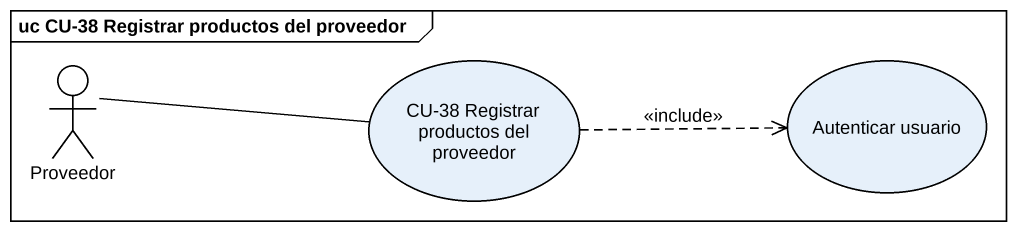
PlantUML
@startuml
mainframe uc CU-38 Registrar productos del proveedor
actor Proveedor
usecase "CU-38 Registrar productos del proveedor" as CU_38_Registrar_productos
usecase "Autenticar usuario" as Autenticar_usuario
Proveedor -right- CU_38_Registrar_productos
CU_38_Registrar_productos .right.> Autenticar_usuario : <<include>>
@enduml
